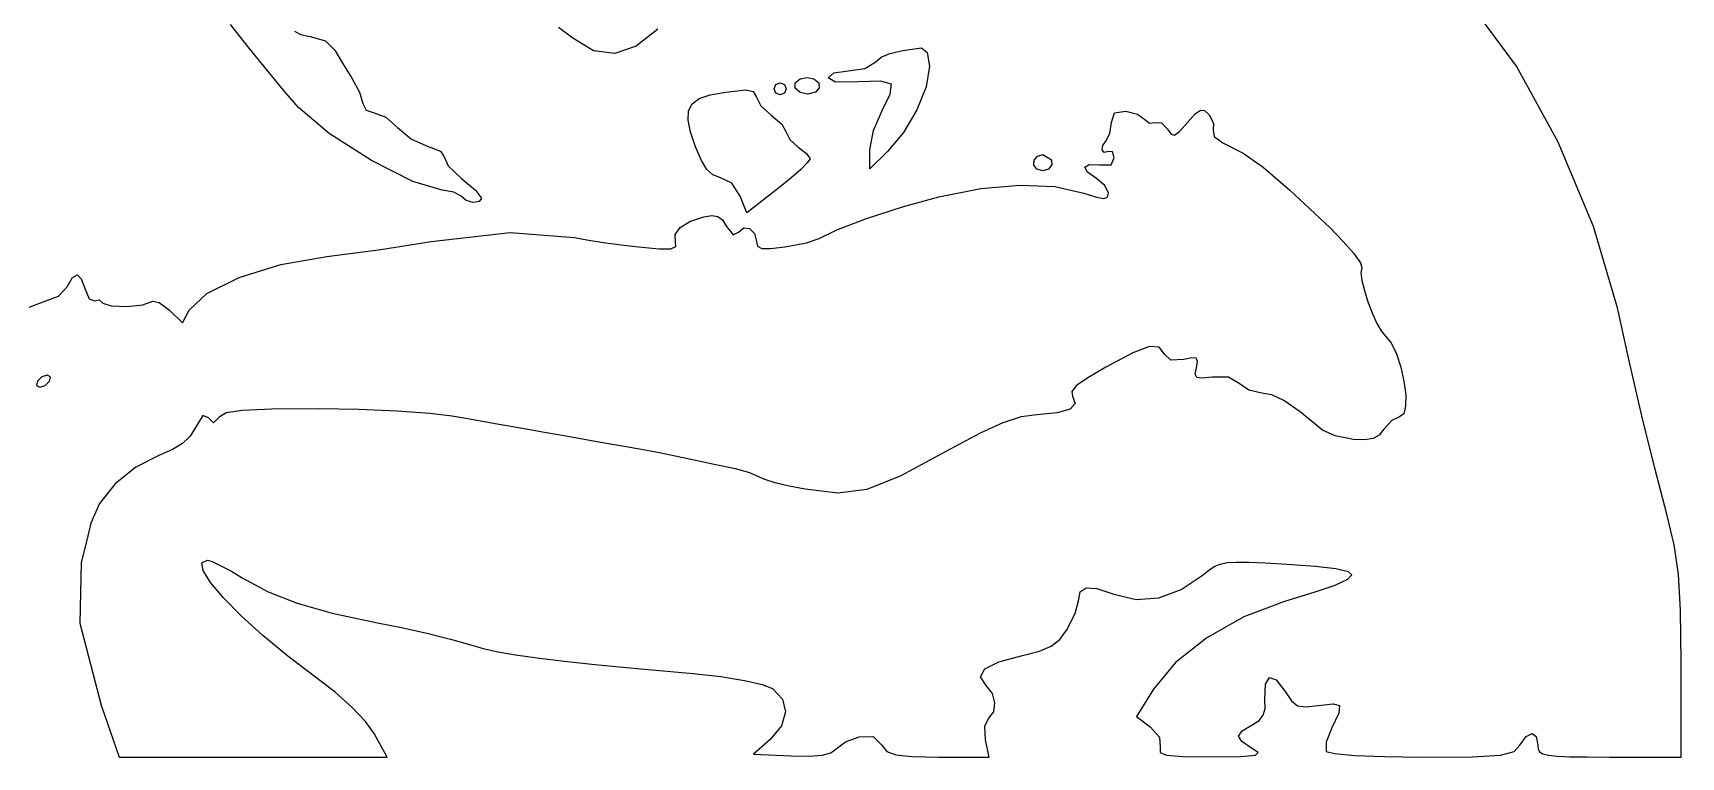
# Model space of a CAD drawing. Extents: x 0 to 5.9, y 0 to 4.72.
# Drawn here: x 2.066 to 5.903, y 0 to 1.686 of the extents above; entities that cross this region are included whole.
import ezdxf

# ---------------------------------------------------------------- set-up
doc = ezdxf.new("R2010")
doc.units = 0
doc.layers.get('0').update_dxf_attribs({"linetype": 'CONTINUOUS'})

msp = doc.modelspace()

# ---------------------------------------------------------------- linework, layer by layer
at = {"color": 0}
for p, q in [((5.5198, 1.6086), (5.4193, 1.7431)), ((2.5688, 1.6504), (2.5257, 1.7056)), ((2.6742, 1.6897), (2.6885, 1.6817)), ((3.3222, 1.6733), (3.2889, 1.6984)), ((3.5204, 1.6944), (3.4703, 1.6548)), ((2.613, 1.5956), (2.5688, 1.6504)), ((2.6885, 1.6817), (2.7111, 1.6778)), ((2.7111, 1.6778), (2.7465, 1.6673)), ((2.7465, 1.6673), (2.7688, 1.6458)), ((3.3709, 1.6443), (3.3222, 1.6733)), ((3.4703, 1.6548), (3.4204, 1.6381)), ((4.0912, 1.6446), (4.1347, 1.6507)), ((4.1347, 1.6507), (4.1479, 1.6404)), ((2.7688, 1.6458), (2.7864, 1.6152)), ((2.7864, 1.6152), (2.8083, 1.5806)), ((3.4204, 1.6381), (3.3709, 1.6443)), ((4.0022, 1.6033), (4.0279, 1.6181)), ((4.0279, 1.6181), (4.0408, 1.6292)), ((4.0408, 1.6292), (4.0609, 1.6378)), ((4.0609, 1.6378), (4.0912, 1.6446)), ((4.1479, 1.6404), (4.1528, 1.6083)), ((2.6531, 1.5475), (2.613, 1.5956)), ((2.8083, 1.5806), (2.826, 1.5477)), ((3.8402, 1.5694), (3.8517, 1.5788)), ((3.8517, 1.5788), (3.8678, 1.582)), ((3.8678, 1.582), (3.8837, 1.5788)), ((3.8837, 1.5788), (3.8952, 1.5694)), ((3.9167, 1.5813), (3.9303, 1.5926)), ((3.934, 1.571), (3.9167, 1.5813)), ((3.9303, 1.5926), (3.9639, 1.5972)), ((3.9639, 1.5972), (4.0022, 1.6033)), ((4.0387, 1.5735), (3.9868, 1.5722)), ((4.0646, 1.5667), (4.0387, 1.5735)), ((4.1528, 1.6083), (4.1449, 1.5603)), ((5.617, 1.4311), (5.5198, 1.6086)), ((2.6837, 1.5125), (2.6531, 1.5475)), ((2.826, 1.5477), (2.8333, 1.5215)), ((3.6169, 1.5328), (3.6427, 1.5417)), ((3.6427, 1.5417), (3.6785, 1.5482)), ((3.6785, 1.5482), (3.725, 1.5533)), ((3.725, 1.5533), (3.7427, 1.5493)), ((3.7427, 1.5493), (3.75, 1.5361)), ((3.75, 1.5361), (3.76, 1.5159)), ((3.7917, 1.5556), (3.7955, 1.5656)), ((3.7955, 1.5455), (3.7917, 1.5556)), ((3.7955, 1.5656), (3.8056, 1.5694)), ((3.8056, 1.5417), (3.7955, 1.5455)), ((3.8056, 1.5694), (3.8156, 1.5656)), ((3.8156, 1.5455), (3.8056, 1.5417)), ((3.8156, 1.5656), (3.8194, 1.5556)), ((3.8194, 1.5556), (3.8156, 1.5455)), ((3.8401, 1.557), (3.8402, 1.5694)), ((3.8519, 1.5473), (3.8401, 1.557)), ((3.8697, 1.5433), (3.8519, 1.5473)), ((3.8875, 1.5476), (3.8697, 1.5433)), ((3.896, 1.5579), (3.8875, 1.5476)), ((3.8952, 1.5694), (3.896, 1.5579)), ((3.9868, 1.5722), (3.934, 1.571)), ((4.0431, 1.5055), (4.0613, 1.5435)), ((4.0613, 1.5435), (4.0646, 1.5667)), ((4.1449, 1.5603), (4.1238, 1.5065)), ((2.7556, 1.4519), (2.6837, 1.5125)), ((2.8333, 1.5215), (2.8411, 1.5062)), ((2.8411, 1.5062), (2.8604, 1.5)), ((2.8604, 1.5), (2.8875, 1.49)), ((3.5908, 1.4828), (3.5917, 1.5042)), ((3.5917, 1.5042), (3.6002, 1.5206)), ((3.6002, 1.5206), (3.6169, 1.5328)), ((3.76, 1.5159), (3.7847, 1.4945)), ((4.0225, 1.4584), (4.0431, 1.5055)), ((4.1238, 1.5065), (4.0928, 1.4538)), ((4.5764, 1.4771), (4.5835, 1.5)), ((4.5835, 1.5), (4.6104, 1.5035)), ((4.6104, 1.5035), (4.6371, 1.4963)), ((4.7535, 1.4771), (4.7712, 1.4972)), ((4.7712, 1.4972), (4.7836, 1.5062)), ((4.7836, 1.5062), (4.7936, 1.5051)), ((4.7936, 1.5051), (4.8041, 1.4951)), ((2.8875, 1.49), (2.9146, 1.4653)), ((2.9146, 1.4653), (2.9466, 1.4382)), ((3.5966, 1.4553), (3.5908, 1.4828)), ((3.7847, 1.4945), (3.8093, 1.4736)), ((3.8093, 1.4736), (3.8194, 1.4549)), ((4.0139, 1.4132), (4.0225, 1.4584)), ((4.5731, 1.4527), (4.5764, 1.4771)), ((4.6371, 1.4963), (4.6542, 1.4841)), ((4.6542, 1.4841), (4.6654, 1.4757)), ((4.6654, 1.4757), (4.6785, 1.4771)), ((4.6785, 1.4771), (4.6928, 1.4766)), ((4.6928, 1.4766), (4.7069, 1.4618)), ((4.7069, 1.4618), (4.7153, 1.4498)), ((4.7354, 1.4564), (4.7535, 1.4771)), ((4.8041, 1.4951), (4.8146, 1.4756)), ((4.8146, 1.4756), (4.8132, 1.459)), ((4.8132, 1.459), (4.8159, 1.4446)), ((2.8537, 1.3889), (2.7556, 1.4519)), ((2.9466, 1.4382), (2.9854, 1.4216)), ((2.9854, 1.4216), (3.0143, 1.4107)), ((3.6083, 1.4208), (3.5966, 1.4553)), ((3.6218, 1.3891), (3.6083, 1.4208)), ((3.8194, 1.4549), (3.8276, 1.4375)), ((3.8276, 1.4375), (3.8472, 1.4201)), ((3.8472, 1.4201), (3.8668, 1.4048)), ((4.0928, 1.4538), (4.0556, 1.4094)), ((4.5552, 1.4132), (4.5569, 1.4239)), ((4.5569, 1.4239), (4.5653, 1.4361)), ((4.5653, 1.4361), (4.5731, 1.4527)), ((4.7153, 1.4498), (4.7237, 1.4476)), ((4.7237, 1.4476), (4.7354, 1.4564)), ((4.8159, 1.4446), (4.8361, 1.4301)), ((4.8361, 1.4301), (4.8835, 1.4061)), ((5.6992, 1.2353), (5.617, 1.4311)), ((2.9504, 1.3395), (2.8537, 1.3889)), ((3.0143, 1.4107), (3.0229, 1.3973)), ((3.0229, 1.3973), (3.0324, 1.3761)), ((3.6348, 1.3677), (3.6218, 1.3891)), ((3.8691, 1.3838), (3.8533, 1.3681)), ((3.8668, 1.4048), (3.875, 1.3924)), ((3.875, 1.3924), (3.8691, 1.3838)), ((4.0139, 1.3695), (4.0139, 1.4132)), ((4.0556, 1.4094), (4.0139, 1.3695)), ((4.3956, 1.3778), (4.3966, 1.3892)), ((4.3966, 1.3892), (4.4041, 1.3988)), ((4.4041, 1.3988), (4.4167, 1.4028)), ((4.4167, 1.4028), (4.4368, 1.3903)), ((4.4368, 1.3903), (4.4382, 1.3784)), ((4.5595, 1.4073), (4.5552, 1.4132)), ((4.5694, 1.4096), (4.5595, 1.4073)), ((4.5792, 1.4088), (4.5694, 1.4096)), ((4.5758, 1.3785), (4.5833, 1.3951)), ((4.5833, 1.3951), (4.5792, 1.4088)), ((4.8835, 1.4061), (4.9301, 1.3736)), ((3.0324, 1.3761), (3.0632, 1.3472)), ((3.0632, 1.3472), (3.096, 1.3196)), ((3.6489, 1.355), (3.6348, 1.3677)), ((3.6652, 1.3493), (3.6489, 1.355)), ((3.6929, 1.3357), (3.6652, 1.3493)), ((3.8299, 1.3475), (3.8014, 1.3243)), ((3.8533, 1.3681), (3.8299, 1.3475)), ((4.4028, 1.3683), (4.3956, 1.3778)), ((4.4171, 1.3647), (4.4028, 1.3683)), ((4.4303, 1.3689), (4.4171, 1.3647)), ((4.4382, 1.3784), (4.4303, 1.3689)), ((4.5149, 1.3734), (4.5245, 1.3798)), ((4.5205, 1.3616), (4.5149, 1.3734)), ((4.5417, 1.3468), (4.5205, 1.3616)), ((4.5245, 1.3798), (4.5486, 1.3786)), ((4.5613, 1.3306), (4.5417, 1.3468)), ((4.5486, 1.3786), (4.5758, 1.3785)), ((4.9301, 1.3736), (4.9919, 1.3199)), ((3.0181, 1.3194), (2.9504, 1.3395)), ((3.0459, 1.3153), (3.0181, 1.3194)), ((3.0627, 1.3056), (3.0459, 1.3153)), ((3.0745, 1.2957), (3.0627, 1.3056)), ((3.096, 1.3196), (3.1103, 1.3014)), ((3.7125, 1.3056), (3.6929, 1.3357)), ((3.7277, 1.2667), (3.7125, 1.3056)), ((3.8014, 1.3243), (3.7277, 1.2667)), ((4.175, 1.3044), (4.2727, 1.3236)), ((4.2727, 1.3236), (4.3638, 1.3315)), ((4.3638, 1.3315), (4.4448, 1.328)), ((4.4448, 1.328), (4.5125, 1.3129)), ((4.5125, 1.3129), (4.5419, 1.3034)), ((4.5694, 1.3125), (4.5613, 1.3306)), ((4.5673, 1.3032), (4.5694, 1.3125)), ((4.9919, 1.3199), (5.0847, 1.2324)), ((3.0906, 1.2913), (3.0745, 1.2957)), ((3.1045, 1.293), (3.0906, 1.2913)), ((3.1103, 1.3014), (3.1045, 1.293)), ((4.0065, 1.2536), (4.0904, 1.2809)), ((4.0904, 1.2809), (4.175, 1.3044)), ((4.5419, 1.3034), (4.5592, 1.3001)), ((4.5592, 1.3001), (4.5673, 1.3032)), ((3.5612, 1.2163), (3.5726, 1.2325)), ((3.5726, 1.2325), (3.5951, 1.2466)), ((3.5951, 1.2466), (3.6278, 1.2576)), ((3.6278, 1.2576), (3.6464, 1.2608)), ((3.6464, 1.2608), (3.66, 1.2587)), ((3.66, 1.2587), (3.6707, 1.2506)), ((3.6707, 1.2506), (3.6806, 1.2354)), ((3.6806, 1.2354), (3.6959, 1.2157)), ((3.7083, 1.2222), (3.7205, 1.2322)), ((3.7205, 1.2322), (3.7342, 1.2303)), ((3.7342, 1.2303), (3.7453, 1.2189)), ((3.937, 1.2274), (4.0065, 1.2536)), ((5.0847, 1.2324), (5.1164, 1.2004)), ((5.7546, 1.0458), (5.6992, 1.2353)), ((2.8758, 1.1813), (2.9931, 1.2003)), ((2.9931, 1.2003), (3.1766, 1.2209)), ((3.1766, 1.2209), (3.3264, 1.2096)), ((3.3264, 1.2096), (3.3553, 1.2041)), ((3.3553, 1.2041), (3.3932, 1.198)), ((3.3932, 1.198), (3.4349, 1.1923)), ((3.4349, 1.1923), (3.4757, 1.1875)), ((3.5617, 1.1986), (3.5612, 1.2163)), ((3.5621, 1.1884), (3.5617, 1.1986)), ((3.6959, 1.2157), (3.7083, 1.2222)), ((3.7453, 1.2189), (3.75, 1.2)), ((3.75, 1.2), (3.7527, 1.1892)), ((3.816, 1.1875), (3.8666, 1.1973)), ((3.8666, 1.1973), (3.8958, 1.207)), ((3.8958, 1.207), (3.937, 1.2274)), ((5.1164, 1.2004), (5.141, 1.1722)), ((2.6428, 1.1463), (2.75, 1.165)), ((2.75, 1.165), (2.8758, 1.1813)), ((3.4757, 1.1875), (3.5234, 1.1833)), ((3.5234, 1.1833), (3.5508, 1.1834)), ((3.5508, 1.1834), (3.5621, 1.1884)), ((3.7527, 1.1892), (3.7626, 1.1839)), ((3.7626, 1.1839), (3.7828, 1.1835)), ((3.7828, 1.1835), (3.816, 1.1875)), ((5.141, 1.1722), (5.1562, 1.1506)), ((2.1454, 1.0945), (2.1578, 1.1162)), ((2.1578, 1.1162), (2.1686, 1.1225)), ((2.1686, 1.1225), (2.1781, 1.1134)), ((2.1781, 1.1134), (2.1868, 1.0889)), ((2.4708, 1.0793), (2.5459, 1.1161)), ((2.5459, 1.1161), (2.6428, 1.1463)), ((5.1562, 1.1506), (5.1594, 1.1389)), ((5.1594, 1.1389), (5.1576, 1.1278)), ((5.1576, 1.1278), (5.1599, 1.1093)), ((2.1254, 1.0726), (2.1454, 1.0945)), ((2.1868, 1.0889), (2.1968, 1.0665)), ((2.4295, 1.0403), (2.4708, 1.0793)), ((5.1599, 1.1093), (5.1655, 1.0859)), ((5.1655, 1.0859), (5.1736, 1.0601)), ((2.0571, 1.0472), (2.0958, 1.0618)), ((2.0958, 1.0618), (2.1254, 1.0726)), ((2.1968, 1.0665), (2.2083, 1.0618)), ((2.2083, 1.0618), (2.2195, 1.064)), ((2.2195, 1.064), (2.2286, 1.057)), ((2.2286, 1.057), (2.248, 1.0503)), ((2.248, 1.0503), (2.2843, 1.0492)), ((2.2843, 1.0492), (2.3216, 1.0531)), ((2.3216, 1.0531), (2.3445, 1.0613)), ((2.3445, 1.0613), (2.3593, 1.0584)), ((2.3593, 1.0584), (2.3834, 1.0403)), ((2.3834, 1.0403), (2.4139, 1.0111)), ((2.4139, 1.0111), (2.4295, 1.0403)), ((5.1736, 1.0601), (5.1833, 1.0342)), ((5.7819, 0.922), (5.7546, 1.0458)), ((5.1833, 1.0342), (5.1938, 1.0107)), ((5.1938, 1.0107), (5.2043, 0.9921)), ((5.2043, 0.9921), (5.2139, 0.9807)), ((5.2139, 0.9807), (5.2278, 0.9639)), ((5.2278, 0.9639), (5.2402, 0.9384)), ((4.6261, 0.9407), (4.5639, 0.9079)), ((4.6651, 0.9556), (4.6261, 0.9407)), ((4.6875, 0.9541), (4.6651, 0.9556)), ((4.6999, 0.9375), (4.6875, 0.9541)), ((4.7149, 0.9236), (4.6999, 0.9375)), ((4.7451, 0.9257), (4.7149, 0.9236)), ((4.7641, 0.9295), (4.7451, 0.9257)), ((4.7741, 0.9282), (4.7641, 0.9295)), ((4.777, 0.9208), (4.7741, 0.9282)), ((5.2402, 0.9384), (5.2503, 0.9076)), ((5.8116, 0.7944), (5.7819, 0.922)), ((2.0862, 0.8851), (2.0764, 0.875)), ((2.0986, 0.8889), (2.0862, 0.8851)), ((2.1063, 0.8851), (2.0986, 0.8889)), ((2.1042, 0.875), (2.1063, 0.8851)), ((4.5215, 0.8831), (4.4956, 0.8646)), ((4.5639, 0.9079), (4.5215, 0.8831)), ((4.7717, 0.8915), (4.7743, 0.9062)), ((4.7756, 0.8839), (4.7717, 0.8915)), ((4.7743, 0.9062), (4.777, 0.9208)), ((4.788, 0.8821), (4.7756, 0.8839)), ((4.8111, 0.8847), (4.788, 0.8821)), ((4.8492, 0.8846), (4.8111, 0.8847)), ((4.8736, 0.8695), (4.8492, 0.8846)), ((5.2503, 0.9076), (5.2577, 0.8748)), ((2.0764, 0.875), (2.0742, 0.865)), ((2.0742, 0.865), (2.0819, 0.8611)), ((2.0819, 0.8611), (2.0943, 0.865)), ((2.0943, 0.865), (2.1042, 0.875)), ((4.4956, 0.8646), (4.4842, 0.8507)), ((4.4842, 0.8507), (4.4859, 0.8403)), ((4.8965, 0.8537), (4.8736, 0.8695)), ((4.9264, 0.8472), (4.8965, 0.8537)), ((4.95, 0.8434), (4.9264, 0.8472)), ((5.2577, 0.8748), (5.2617, 0.8435)), ((2.553, 0.8071), (2.5151, 0.801)), ((2.6221, 0.8099), (2.553, 0.8071)), ((2.7319, 0.8104), (2.6221, 0.8099)), ((2.8243, 0.8089), (2.7319, 0.8104)), ((2.9135, 0.8053), (2.8243, 0.8089)), ((4.4803, 0.8102), (4.4503, 0.8014)), ((4.4923, 0.8232), (4.4803, 0.8102)), ((4.4859, 0.8403), (4.4923, 0.8232)), ((4.9781, 0.8299), (4.95, 0.8434)), ((5.0157, 0.8034), (4.9781, 0.8299)), ((5.2616, 0.8169), (5.257, 0.7986)), ((5.2617, 0.8435), (5.2616, 0.8169)), ((2.4609, 0.7952), (2.4437, 0.7674)), ((2.4743, 0.7896), (2.4609, 0.7952)), ((2.4863, 0.7783), (2.4743, 0.7896)), ((2.4993, 0.791), (2.4863, 0.7783)), ((2.5151, 0.801), (2.4993, 0.791)), ((2.9893, 0.8), (2.9135, 0.8053)), ((3.0417, 0.7937), (2.9893, 0.8)), ((3.0866, 0.7858), (3.0417, 0.7937)), ((3.142, 0.776), (3.0866, 0.7858)), ((3.201, 0.7655), (3.142, 0.776)), ((4.3238, 0.7782), (4.2707, 0.7537)), ((4.3661, 0.7919), (4.3238, 0.7782)), ((4.4028, 0.7969), (4.3661, 0.7919)), ((4.4503, 0.8014), (4.4028, 0.7969)), ((5.068, 0.7608), (5.0157, 0.8034)), ((5.2292, 0.7832), (5.2111, 0.7632)), ((5.2472, 0.7917), (5.2292, 0.7832)), ((5.257, 0.7986), (5.2472, 0.7917)), ((5.8416, 0.6723), (5.8116, 0.7944)), ((2.4141, 0.7303), (2.3902, 0.7157)), ((2.4314, 0.7471), (2.4141, 0.7303)), ((2.4437, 0.7674), (2.4314, 0.7471)), ((3.2569, 0.7555), (3.201, 0.7655)), ((3.3112, 0.746), (3.2569, 0.7555)), ((3.3657, 0.7364), (3.3112, 0.746)), ((3.4145, 0.7279), (3.3657, 0.7364)), ((4.2707, 0.7537), (4.2014, 0.7164)), ((5.0972, 0.7478), (5.068, 0.7608)), ((5.1403, 0.7396), (5.0972, 0.7478)), ((5.1669, 0.7385), (5.1403, 0.7396)), ((5.1859, 0.7415), (5.1669, 0.7385)), ((5.1999, 0.7495), (5.1859, 0.7415)), ((5.2111, 0.7632), (5.1999, 0.7495)), ((2.3584, 0.7023), (2.305, 0.675)), ((2.3902, 0.7157), (2.3584, 0.7023)), ((3.4514, 0.7215), (3.4145, 0.7279)), ((3.5208, 0.7087), (3.4514, 0.7215)), ((3.5903, 0.6944), (3.5208, 0.7087)), ((3.6516, 0.6812), (3.5903, 0.6944)), ((4.2014, 0.7164), (4.0866, 0.6548)), ((2.305, 0.675), (2.2572, 0.6359)), ((3.7014, 0.6708), (3.6516, 0.6812)), ((3.735, 0.6617), (3.7014, 0.6708)), ((3.7569, 0.6514), (3.735, 0.6617)), ((4.0866, 0.6548), (4.0068, 0.6228)), ((5.8696, 0.5653), (5.8416, 0.6723)), ((2.2572, 0.6359), (2.2204, 0.5905)), ((3.7696, 0.6458), (3.7569, 0.6514)), ((3.794, 0.6386), (3.7696, 0.6458)), ((3.8266, 0.6309), (3.794, 0.6386)), ((3.8639, 0.6235), (3.8266, 0.6309)), ((3.9399, 0.6144), (3.8639, 0.6235)), ((4.0068, 0.6228), (3.9399, 0.6144)), ((2.2204, 0.5905), (2.2001, 0.5444)), ((2.2001, 0.5444), (2.1901, 0.502)), ((5.8868, 0.494), (5.8696, 0.5653)), ((2.1901, 0.502), (2.178, 0.4528)), ((5.8969, 0.4254), (5.8868, 0.494)), ((2.178, 0.4528), (2.1749, 0.3114)), ((2.4589, 0.452), (2.4722, 0.4583)), ((2.4617, 0.434), (2.4589, 0.452)), ((2.4791, 0.4063), (2.4617, 0.434)), ((2.4722, 0.4583), (2.4829, 0.4551)), ((2.4829, 0.4551), (2.5017, 0.4462)), ((2.5017, 0.4462), (2.526, 0.4332)), ((2.526, 0.4332), (2.5528, 0.4175)), ((4.7393, 0.3899), (4.7903, 0.4243)), ((4.7903, 0.4243), (4.8037, 0.4353)), ((4.8037, 0.4353), (4.8161, 0.4434)), ((4.8161, 0.4434), (4.8294, 0.4491)), ((4.8294, 0.4491), (4.8459, 0.4525)), ((4.8459, 0.4525), (4.8676, 0.4539)), ((4.8676, 0.4539), (4.8965, 0.4537)), ((4.8965, 0.4537), (4.9349, 0.452)), ((4.9349, 0.452), (4.9847, 0.4492)), ((4.9847, 0.4492), (5.0515, 0.4445)), ((5.0515, 0.4445), (5.0991, 0.439)), ((5.0991, 0.439), (5.1274, 0.4323)), ((5.1364, 0.4239), (5.1261, 0.4132)), ((5.1274, 0.4323), (5.1364, 0.4239)), ((5.9016, 0.3408), (5.8969, 0.4254)), ((2.5093, 0.3707), (2.4791, 0.4063)), ((2.5528, 0.4175), (2.6136, 0.3845)), ((2.6136, 0.3845), (2.6804, 0.358)), ((4.5, 0.3639), (4.504, 0.3849)), ((4.504, 0.3849), (4.5175, 0.3942)), ((4.5175, 0.3942), (4.5427, 0.392)), ((4.5427, 0.392), (4.5819, 0.379)), ((4.6867, 0.3707), (4.7393, 0.3899)), ((5.0965, 0.3996), (5.0475, 0.3828)), ((5.1261, 0.4132), (5.0965, 0.3996)), ((2.5505, 0.3291), (2.5093, 0.3707)), ((2.6804, 0.358), (2.7622, 0.3351)), ((4.4919, 0.3343), (4.5, 0.3639)), ((4.5819, 0.379), (4.6338, 0.3669)), ((4.6338, 0.3669), (4.6867, 0.3707)), ((4.9792, 0.362), (4.8849, 0.3261)), ((5.0475, 0.3828), (4.9792, 0.362)), ((2.1749, 0.3114), (2.2242, 0.1208)), ((2.6011, 0.2833), (2.5505, 0.3291)), ((2.7622, 0.3351), (2.8681, 0.3128)), ((2.8681, 0.3128), (2.9238, 0.3014)), ((4.4729, 0.2965), (4.4919, 0.3343)), ((4.8849, 0.3261), (4.7984, 0.2772)), ((5.9028, 0.2215), (5.9016, 0.3408)), ((2.6593, 0.235), (2.6011, 0.2833)), ((2.9238, 0.3014), (2.9825, 0.288)), ((2.9825, 0.288), (3.0374, 0.2743)), ((3.0374, 0.2743), (3.0819, 0.2619)), ((4.4363, 0.2581), (4.4562, 0.274)), ((4.4562, 0.274), (4.4729, 0.2965)), ((4.7984, 0.2772), (4.7261, 0.2198)), ((2.7236, 0.1863), (2.6593, 0.235)), ((3.0819, 0.2619), (3.1136, 0.253)), ((3.1136, 0.253), (3.1482, 0.2451)), ((3.1482, 0.2451), (3.189, 0.2378)), ((3.189, 0.2378), (3.2394, 0.2306)), ((3.2394, 0.2306), (3.3026, 0.223)), ((4.3147, 0.2218), (4.3695, 0.2367)), ((4.3695, 0.2367), (4.4089, 0.2466)), ((4.4089, 0.2466), (4.4363, 0.2581)), ((3.3026, 0.223), (3.3819, 0.2147)), ((3.3819, 0.2147), (3.4809, 0.2053)), ((3.4809, 0.2053), (3.6027, 0.1942)), ((3.6027, 0.1942), (3.667, 0.1872)), ((4.2719, 0.1866), (4.2821, 0.205)), ((4.2821, 0.205), (4.3147, 0.2218)), ((4.7261, 0.2198), (4.6747, 0.1583)), ((5.9028, 0), (5.9028, 0.2215)), ((2.7692, 0.1509), (2.7236, 0.1863)), ((3.667, 0.1872), (3.7219, 0.1785)), ((3.7219, 0.1785), (3.7633, 0.1691)), ((3.7633, 0.1691), (3.7875, 0.1596)), ((3.7875, 0.1596), (3.811, 0.135)), ((4.2847, 0.1669), (4.2719, 0.1866)), ((4.2993, 0.1481), (4.2847, 0.1669)), ((4.6747, 0.1583), (4.6347, 0.0945)), ((4.934, 0.1347), (4.9351, 0.1698)), ((4.9351, 0.1698), (4.9445, 0.185)), ((4.9445, 0.185), (4.9604, 0.1795)), ((4.9604, 0.1795), (4.9809, 0.1528)), ((2.2242, 0.1208), (2.2666, 0)), ((2.8087, 0.1157), (2.7692, 0.1509)), ((2.8396, 0.0829), (2.8087, 0.1157)), ((3.811, 0.135), (3.8179, 0.1051)), ((4.3053, 0.1259), (4.2993, 0.1481)), ((4.3024, 0.105), (4.3053, 0.1259)), ((4.9342, 0.1132), (4.934, 0.1347)), ((4.9809, 0.1528), (4.9957, 0.1309)), ((4.9957, 0.1309), (5.0101, 0.1194)), ((5.0101, 0.1194), (5.0294, 0.1165)), ((5.0294, 0.1165), (5.0583, 0.1199)), ((5.0583, 0.1199), (5.0927, 0.1242)), ((5.0927, 0.1242), (5.1078, 0.1196)), ((5.1078, 0.1196), (5.106, 0.1022)), ((2.8597, 0.0549), (2.8396, 0.0829)), ((3.8179, 0.1051), (3.8081, 0.0729)), ((4.2819, 0.0716), (4.2903, 0.09)), ((4.2903, 0.09), (4.3024, 0.105)), ((4.6347, 0.0945), (4.6667, 0.0701)), ((4.9055, 0.0754), (4.9208, 0.0853)), ((4.9208, 0.0853), (4.9301, 0.0973)), ((4.9301, 0.0973), (4.9342, 0.1132)), ((5.106, 0.1022), (5.0897, 0.068)), ((2.8903, 0), (2.8597, 0.0549)), ((3.782, 0.0412), (3.7431, 0.0069)), ((3.8081, 0.0729), (3.782, 0.0412)), ((3.9576, 0.0355), (3.9889, 0.0472)), ((3.9889, 0.0472), (4.0217, 0.0481)), ((4.0217, 0.0481), (4.0417, 0.0278)), ((4.2833, 0.0403), (4.2819, 0.0716)), ((4.2917, 0), (4.2833, 0.0403)), ((4.6667, 0.0701), (4.6883, 0.0462)), ((4.6883, 0.0462), (4.6903, 0.0229)), ((4.8727, 0.0484), (4.8812, 0.0609)), ((4.8799, 0.0358), (4.8727, 0.0484)), ((4.8812, 0.0609), (4.9055, 0.0754)), ((5.0897, 0.068), (5.0767, 0.0346)), ((5.5275, 0.0278), (5.5423, 0.0481)), ((5.5423, 0.0481), (5.5558, 0.0549)), ((5.5558, 0.0549), (5.5656, 0.0481)), ((5.5656, 0.0481), (5.5694, 0.0278)), ((2.2666, 0), (2.5784, 0)), ((2.5784, 0), (2.8903, 0)), ((3.7431, 0.0069), (3.8313, 0.0028)), ((3.8313, 0.0028), (3.8728, 0.002)), ((3.8728, 0.002), (3.9029, 0.0042)), ((3.9029, 0.0042), (3.9232, 0.0097)), ((3.9232, 0.0097), (3.9354, 0.0188)), ((3.9354, 0.0188), (3.9576, 0.0355)), ((4.0417, 0.0278), (4.0535, 0.0132)), ((4.0535, 0.0132), (4.0744, 0.0048)), ((4.0744, 0.0048), (4.1121, 0.0009)), ((4.1121, 0.0009), (4.1743, 0)), ((4.1743, 0), (4.2917, 0)), ((4.6903, 0.0229), (4.69, 0.0109)), ((4.69, 0.0109), (4.705, 0.004)), ((4.705, 0.004), (4.7425, 0.0011)), ((4.7425, 0.0011), (4.8097, 0.0007)), ((4.8097, 0.0007), (4.8779, 0.0016)), ((4.8779, 0.0016), (4.9118, 0.0043)), ((4.9028, 0.0207), (4.8799, 0.0358)), ((4.918, 0.0103), (4.9028, 0.0207)), ((4.9118, 0.0043), (4.918, 0.0103)), ((5.0767, 0.0346), (5.0764, 0.0132)), ((5.0764, 0.0132), (5.0958, 0.0079)), ((5.0958, 0.0079), (5.143, 0.0037)), ((5.143, 0.0037), (5.2124, 0.001)), ((5.2124, 0.001), (5.2986, 0)), ((5.2986, 0), (5.4167, 0.0007)), ((5.4167, 0.0007), (5.4828, 0.0042)), ((5.4828, 0.0042), (5.5139, 0.0125)), ((5.5139, 0.0125), (5.5275, 0.0278)), ((5.5694, 0.0278), (5.5701, 0.0191)), ((5.5701, 0.0191), (5.5734, 0.0124)), ((5.5734, 0.0124), (5.5808, 0.0075)), ((5.5808, 0.0075), (5.5939, 0.0041)), ((5.5939, 0.0041), (5.6144, 0.0019)), ((5.6144, 0.0019), (5.6438, 0.0007)), ((5.6438, 0.0007), (5.6839, 0.0002)), ((5.6839, 0.0002), (5.7361, 0)), ((5.7361, 0), (5.9028, 0))]:
    msp.add_line(p, q, dxfattribs=at)

doc.saveas('drawing.dxf')
